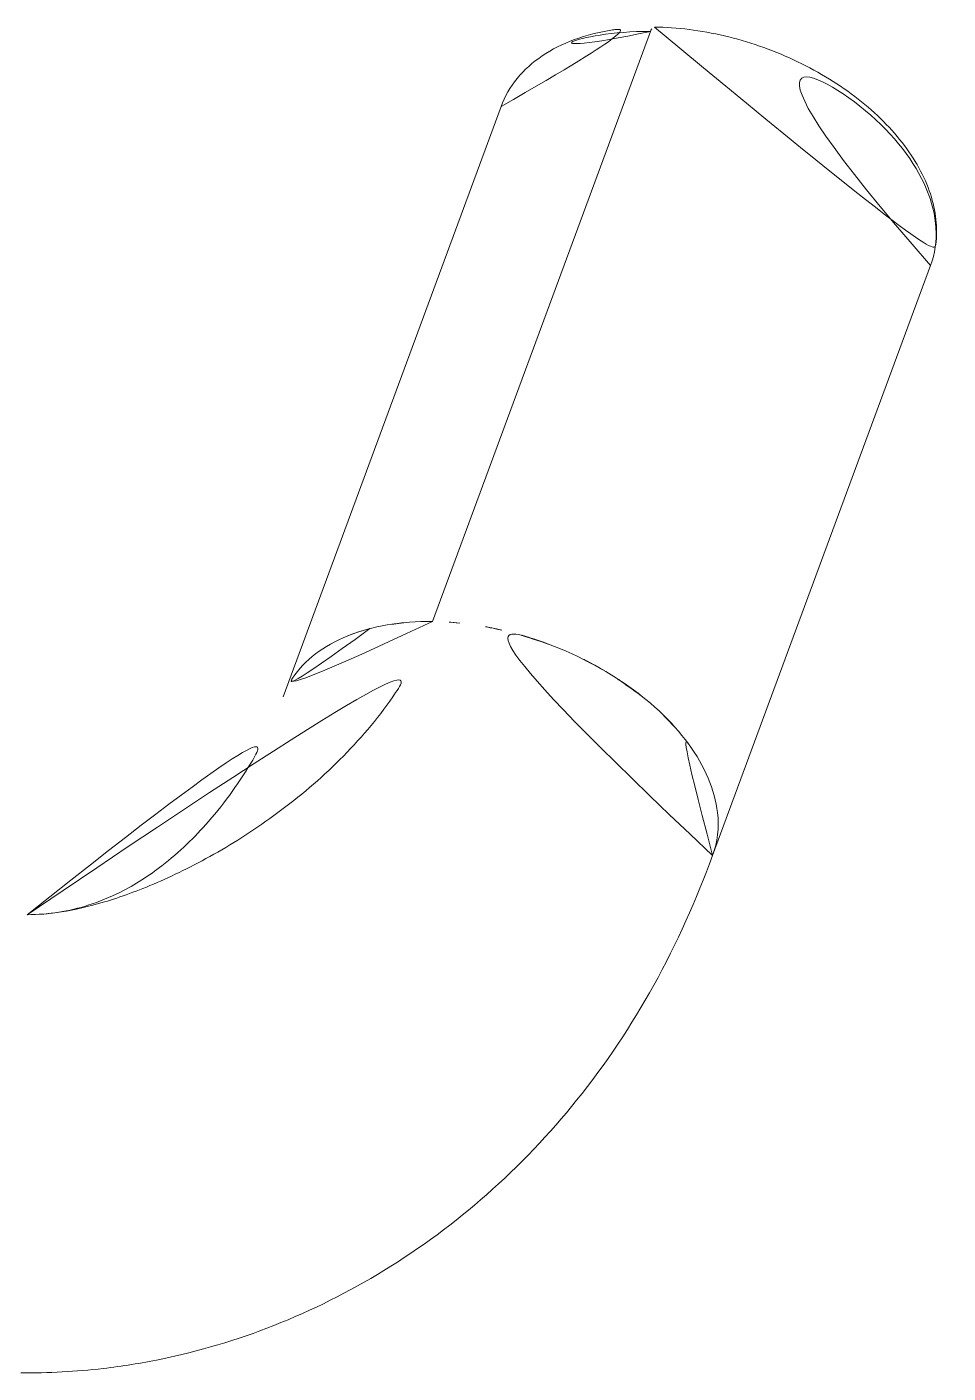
# Model space of a CAD drawing. Extents: x 16296681342 to 16296681993, y -37409617230 to -37409616753.
# Drawn here: x 16296681571.8 to 16296681605.99, y -37409617089.87 to -37409617039.92 of the extents above; entities that cross this region are included whole.
import ezdxf

# ---------------------------------------------------------------- set-up
doc = ezdxf.new("R2010")
doc.units = 0
doc.header["$LTSCALE"] = 10
doc.header["$MEASUREMENT"] = 0
doc.layers.get('0').update_dxf_attribs({"linetype": 'CONTINUOUS'})

msp = doc.modelspace()

# ---------------------------------------------------------------- linework, layer by layer
at = {"linetype": 'Continuous', "lineweight": 0, "extrusion": (0.010302, 0.999947, -2.22045e-16)}
for p, q in [((16296681586.85067, -37409617061.985863, -49.691856), (16296681594.939831, -37409617040.091164, -49.691856)), ((16296681586.85067, -37409617061.985863, -49.691856), (16296681594.939831, -37409617040.091164, -49.691856)), ((16296681581.30442, -37409617064.774246, -49.691856), (16296681589.39369, -37409617042.879227, -49.691856)), ((16296681597.25005, -37409617070.665466, -49.691856), (16296681605.339319, -37409617048.770462, -49.691856)), ((16296681586.85055, -37409617061.986168, -49.691856), (16296681586.85067, -37409617061.985863, -49.691856)), ((16296681586.85055, -37409617061.986168, -49.691856), (16296681586.85067, -37409617061.985863, -49.691856)), ((16296681594.848801, -37409617064.941383, -49.691856), (16296681594.84886, -37409617064.9412, -49.691856)), ((16296681594.848801, -37409617064.941383, -49.691856), (16296681594.84886, -37409617064.9412, -49.691856))]:
    msp.add_line(p, q, dxfattribs=at)
at = {"linetype": 'Continuous', "lineweight": 0}
for major_axis, start_param, end_param in [((-7.972816, 2.945615), -1.045350457, 0), ((-7.972816, 2.945615), -1.045350457, 0), ((7.972816, -2.945615), 0, 2.096242196), ((7.972816, -2.945615), 0, 2.096242196)]:
    msp.add_ellipse((16296681597.36651, -37409617045.824837, -49.691856), major_axis=major_axis, ratio=0.617079589, start_param=start_param, end_param=end_param, dxfattribs=at)
at = {"linetype": 'Continuous', "lineweight": 0, "extrusion": (-2.28757e-18, -2.22033e-16, -1)}
for start_param, end_param in [(-0.834416643, 0), (-0.834416643, 0), (0, 0.736379684), (0, 0.736379684)]:
    msp.add_ellipse((16296681595.082581, -37409617040.428452, -49.691856), major_axis=(0.005151, 0.499973), ratio=0.39470845, start_param=start_param, end_param=end_param, dxfattribs=at)
at = {"linetype": 'Continuous', "lineweight": 0}
for points, knots in [([(16296681589.39369, -37409617042.879227, -49.691856), (16296681589.53248, -37409617042.503571, -49.691856), (16296681589.73543, -37409617042.151901, -49.691856), (16296681590.252541, -37409617041.519043, -49.691856), (16296681590.56628, -37409617041.237747, -49.691856), (16296681591.28274, -37409617040.755112, -49.691856), (16296681591.685431, -37409617040.553513, -49.691856), (16296681592.56027, -37409617040.232826, -49.691856), (16296681593.032499, -37409617040.113678, -49.691856), (16296681594.02739, -37409617039.958717, -49.691856), (16296681594.55007, -37409617039.922943, -49.691856), (16296681595.08773, -37409617039.928467, -49.691856)], [0.217300324, 0.217300324, 0.217300324, 0.217300324, 0.426370416, 0.426370416, 0.635440507, 0.635440507, 0.844510598, 0.844510598, 1.05358069, 1.05358069, 1.262650781, 1.262650781, 1.262650781, 1.262650781]), ([(16296681595.08773, -37409617039.928467, -49.691856), (16296681595.93293, -37409617039.93718, -49.691856), (16296681596.815241, -37409617040.048447, -49.691856), (16296681598.56572, -37409617040.461052, -49.691856), (16296681599.43359, -37409617040.761818, -49.691856), (16296681601.071541, -37409617041.522881, -49.691856), (16296681601.841379, -37409617041.982948, -49.691856), (16296681603.20841, -37409617043.021156, -49.691856), (16296681603.80505, -37409617043.59938, -49.691856), (16296681604.759871, -37409617044.822937, -49.691856), (16296681605.118469, -37409617045.468483, -49.691856), (16296681605.540359, -37409617046.753647, -49.691856), (16296681605.611309, -37409617047.394096, -49.691856), (16296681605.494089, -37409617048.266693, -49.691856), (16296681605.43051, -37409617048.523651, -49.691856), (16296681605.339319, -37409617048.770462, -49.691856)], [1.262650781, 1.262650781, 1.262650781, 1.262650781, 1.591303465, 1.591303465, 1.918990793, 1.918990793, 2.246561689, 2.246561689, 2.575016656, 2.575016656, 2.903291275, 2.903291275, 3.221536743, 3.221536743, 3.358892978, 3.358892978, 3.358892978, 3.358892978]), ([(16296681586.85042, -37409617061.985847, -49.691856), (16296681585.68087, -37409617061.973717, -49.691856), (16296681583.5128, -37409617062.341293, -49.691856), (16296681581.871941, -37409617063.595543, -49.691856), (16296681581.394899, -37409617064.530006, -49.691856), (16296681581.305731, -37409617064.77137, -49.691856)], [0, 0, 0, 0, 0.1428589345, 0.2857153625, 0.3325579101, 0.3325579101, 0.3325579101, 0.3325579101]), ([(16296681584.52417, -37409617062.250137, -49.691856), (16296681584.236031, -37409617062.324516, -49.691856), (16296681583.01194, -37409617062.724136, -49.691856), (16296681581.871941, -37409617063.595543, -49.691856), (16296681581.394899, -37409617064.530006, -49.691856), (16296681581.305731, -37409617064.77137, -49.691856)], [0.1015097456, 0.1015097456, 0.1015097456, 0.1015097456, 0.1428589345, 0.2857153625, 0.3325579101, 0.3325579101, 0.3325579101, 0.3325579101]), ([(16296681597.24876, -37409617070.668289, -49.691856), (16296681597.43153, -37409617070.173599, -49.691856), (16296681597.587111, -37409617068.832001, -49.691856), (16296681596.5923, -37409617066.481491, -49.691856), (16296681594.02677, -37409617064.087784, -49.691856), (16296681590.519461, -37409617062.413483, -49.691856), (16296681588.019899, -37409617061.997833, -49.691856), (16296681586.85042, -37409617061.985847, -49.691856)], [0.3325621603, 0.3325621603, 0.3325621603, 0.3325621603, 0.4285717906, 0.5714282226, 0.7142846546, 0.8571410866, 1, 1, 1, 1]), ([(16296681591.149059, -37409617062.820129, -49.691856), (16296681590.92765, -37409617062.737137, -49.691856), (16296681590.356409, -37409617062.53965, -49.691856), (16296681589.77606, -37409617062.381721, -49.691856), (16296681589.42238, -37409617062.300751, -49.691856)], [0.83057044271, 0.83057044271, 0.83057044271, 0.83057044271, 0.85714108656, 0.89846530311, 0.89846530311, 0.89846530311, 0.89846530311]), ([(16296681571.804831, -37409617072.862701, -49.691856), (16296681572.21472, -37409617072.863853, -49.691856), (16296681572.627729, -37409617072.831581, -49.691856), (16296681573.08353, -37409617072.759842, -49.691856), (16296681573.56056, -37409617072.684761, -49.691856), (16296681574.08445, -37409617072.566437, -49.691856), (16296681574.673429, -37409617072.389732, -49.691856), (16296681575.262381, -37409617072.21302, -49.691856), (16296681575.91641, -37409617071.977913, -49.691856), (16296681576.624411, -37409617071.672089, -49.691856), (16296681577.332439, -37409617071.366257, -49.691856), (16296681578.09444, -37409617070.9897, -49.691856), (16296681578.87948, -37409617070.538589, -49.691856), (16296681579.66449, -37409617070.087486, -49.691856), (16296681580.472549, -37409617069.561821, -49.691856), (16296681581.26383, -37409617068.965698, -49.691856), (16296681582.05514, -37409617068.36956, -49.691856), (16296681582.829679, -37409617067.702957, -49.691856), (16296681583.546169, -37409617066.975441, -49.691856), (16296681584.26264, -37409617066.247948, -49.691856), (16296681584.921061, -37409617065.459541, -49.691856), (16296681585.483311, -37409617064.623253, -49.691856), (16296681586.045561, -37409617063.786957, -49.691856), (16296681586.511641, -37409617062.902786, -49.691856), (16296681586.85042, -37409617061.985847, -49.691856)], [0.0055577525, 0.0055577525, 0.0055577525, 0.0055577525, 0.1249976727, 0.1249976727, 0.1249976727, 0.25, 0.25, 0.25, 0.3749974118, 0.3749974118, 0.3749974118, 0.5, 0.5, 0.5, 0.624998713, 0.624998713, 0.624998713, 0.75, 0.75, 0.75, 0.8749995837, 0.8749995837, 0.8749995837, 1, 1, 1, 1]), ([(16296681571.804831, -37409617072.862701, -49.691856), (16296681572.21472, -37409617072.863853, -49.691856), (16296681572.627729, -37409617072.831581, -49.691856), (16296681573.08353, -37409617072.759842, -49.691856), (16296681573.56056, -37409617072.684761, -49.691856), (16296681574.08445, -37409617072.566437, -49.691856), (16296681574.673429, -37409617072.389732, -49.691856), (16296681575.262381, -37409617072.21302, -49.691856), (16296681575.91641, -37409617071.977913, -49.691856), (16296681576.624411, -37409617071.672089, -49.691856), (16296681577.332439, -37409617071.366257, -49.691856), (16296681578.09444, -37409617070.9897, -49.691856), (16296681578.87948, -37409617070.538589, -49.691856), (16296681579.66449, -37409617070.087486, -49.691856), (16296681580.472549, -37409617069.561821, -49.691856), (16296681581.26383, -37409617068.965698, -49.691856), (16296681582.05514, -37409617068.36956, -49.691856), (16296681582.829679, -37409617067.702957, -49.691856), (16296681583.546169, -37409617066.975441, -49.691856), (16296681584.26264, -37409617066.247948, -49.691856), (16296681584.921061, -37409617065.459541, -49.691856), (16296681585.483311, -37409617064.623253, -49.691856), (16296681586.045561, -37409617063.786957, -49.691856), (16296681586.511641, -37409617062.902786, -49.691856), (16296681586.85042, -37409617061.985847, -49.691856)], [0.0055577525, 0.0055577525, 0.0055577525, 0.0055577525, 0.1249976727, 0.1249976727, 0.1249976727, 0.25, 0.25, 0.25, 0.3749974118, 0.3749974118, 0.3749974118, 0.5, 0.5, 0.5, 0.624998713, 0.624998713, 0.624998713, 0.75, 0.75, 0.75, 0.8749995837, 0.8749995837, 0.8749995837, 1, 1, 1, 1]), ([(16296681594.564011, -37409617064.710571, -49.691856), (16296681594.342239, -37409617064.536873, -49.691856), (16296681593.91831, -37409617064.229622, -49.691856), (16296681593.464701, -37409617063.945053, -49.691856), (16296681593.253901, -37409617063.821152, -49.691856)], [0.68031830785, 0.68031830785, 0.68031830785, 0.68031830785, 0.71428465456, 0.74244335916, 0.74244335916, 0.74244335916, 0.74244335916]), ([(16296681571.804831, -37409617072.862694, -49.691856), (16296681572.202339, -37409617072.8638, -49.691856), (16296681572.60298, -37409617072.831291, -49.691856), (16296681573.36051, -37409617072.710388, -49.691856), (16296681573.724449, -37409617072.621941, -49.691856), (16296681574.488159, -37409617072.380981, -49.691856), (16296681574.88162, -37409617072.216652, -49.691856), (16296681575.81753, -37409617071.749077, -49.691856), (16296681576.32901, -37409617071.415123, -49.691856), (16296681577.45903, -37409617070.543427, -49.691856), (16296681578.025999, -37409617069.98999, -49.691856), (16296681579.16312, -37409617068.688828, -49.691856), (16296681579.709101, -37409617067.91674, -49.691856), (16296681580.640881, -37409617066.338287, -49.691856), (16296681581.021839, -37409617065.539711, -49.691856), (16296681581.305731, -37409617064.77137, -49.691856)], [0.057181065, 0.057181065, 0.057181065, 0.057181065, 1.248663574, 1.248663574, 2.454642012, 2.454642012, 3.980889556, 3.980889556, 6.394550744, 6.394550744, 9.735200236, 9.735200236, 13.846727122, 13.846727122, 17.920125998, 17.920125998, 17.920125998, 17.920125998]), ([(16296681597.24876, -37409617070.668289, -49.691856), (16296681597.43153, -37409617070.173599, -49.691856), (16296681597.587111, -37409617068.832001, -49.691856), (16296681596.878481, -37409617067.157677, -49.691856), (16296681596.054029, -37409617066.136543, -49.691856), (16296681595.887289, -37409617065.947884, -49.691856)], [0.3325621603, 0.3325621603, 0.3325621603, 0.3325621603, 0.4285717906, 0.5714282226, 0.6044707858, 0.6044707858, 0.6044707858, 0.6044707858]), ([(16296681597.24876, -37409617070.668289, -49.691856), (16296681596.65003, -37409617072.288879, -49.691856), (16296681595.92926, -37409617073.914848, -49.691856), (16296681594.243959, -37409617076.958221, -49.691856), (16296681593.29026, -37409617078.39576, -49.691856), (16296681591.200001, -37409617080.99395, -49.691856), (16296681590.078659, -37409617082.17601, -49.691856), (16296681587.6831, -37409617084.28791, -49.691856), (16296681586.40925, -37409617085.234703, -49.691856), (16296681583.76182, -37409617086.853752, -49.691856), (16296681582.38905, -37409617087.543602, -49.691856), (16296681579.601339, -37409617088.643097, -49.691856), (16296681578.179899, -37409617089.069031, -49.691856), (16296681576.03643, -37409617089.50692, -49.691856), (16296681575.333941, -37409617089.619217, -49.691856), (16296681573.616369, -37409617089.817451, -49.691856), (16296681572.59284, -37409617089.871979, -49.691856), (16296681571.572491, -37409617089.861473, -49.691856)], [0, 0, 0, 0, 6.098894784, 6.098894784, 11.836618186, 11.836618186, 17.102555792, 17.102555792, 22.117539014, 22.117539014, 26.835699607, 26.835699607, 31.305347433, 31.305347433, 33.443554999, 33.443554999, 36.504766768, 36.504766768, 36.504766768, 36.504766768])]:
    msp.add_open_spline(points, degree=3, knots=knots, dxfattribs=at)
for points in [[(16296681585.87952, -37409617062.022293, -49.691856), (16296681585.40403, -37409617062.063904, -49.691856), (16296681584.949539, -37409617062.140327, -49.691856), (16296681584.52417, -37409617062.250137, -49.691856)], [(16296681586.85042, -37409617061.985847, -49.691856), (16296681586.51914, -37409617061.982407, -49.691856), (16296681586.19471, -37409617061.994698, -49.691856), (16296681585.87952, -37409617062.022293, -49.691856)], [(16296681587.86064, -37409617062.042679, -49.691856), (16296681587.519279, -37409617062.008339, -49.691856), (16296681587.181629, -37409617061.989243, -49.691856), (16296681586.85042, -37409617061.985847, -49.691856)], [(16296681589.42238, -37409617062.300751, -49.691856), (16296681588.899651, -37409617062.181084, -49.691856), (16296681588.375931, -37409617062.094521, -49.691856), (16296681587.86064, -37409617062.042679, -49.691856)], [(16296681593.253901, -37409617063.821152, -49.691856), (16296681592.594139, -37409617063.433388, -49.691856), (16296681591.8834, -37409617063.09539, -49.691856), (16296681591.149059, -37409617062.820129, -49.691856)], [(16296681595.887289, -37409617065.947884, -49.691856), (16296681595.50453, -37409617065.514816, -49.691856), (16296681595.059219, -37409617065.09845, -49.691856), (16296681594.564011, -37409617064.710571, -49.691856)]]:
    msp.add_open_spline(points, degree=3, dxfattribs=at)

doc.saveas('drawing.dxf')
